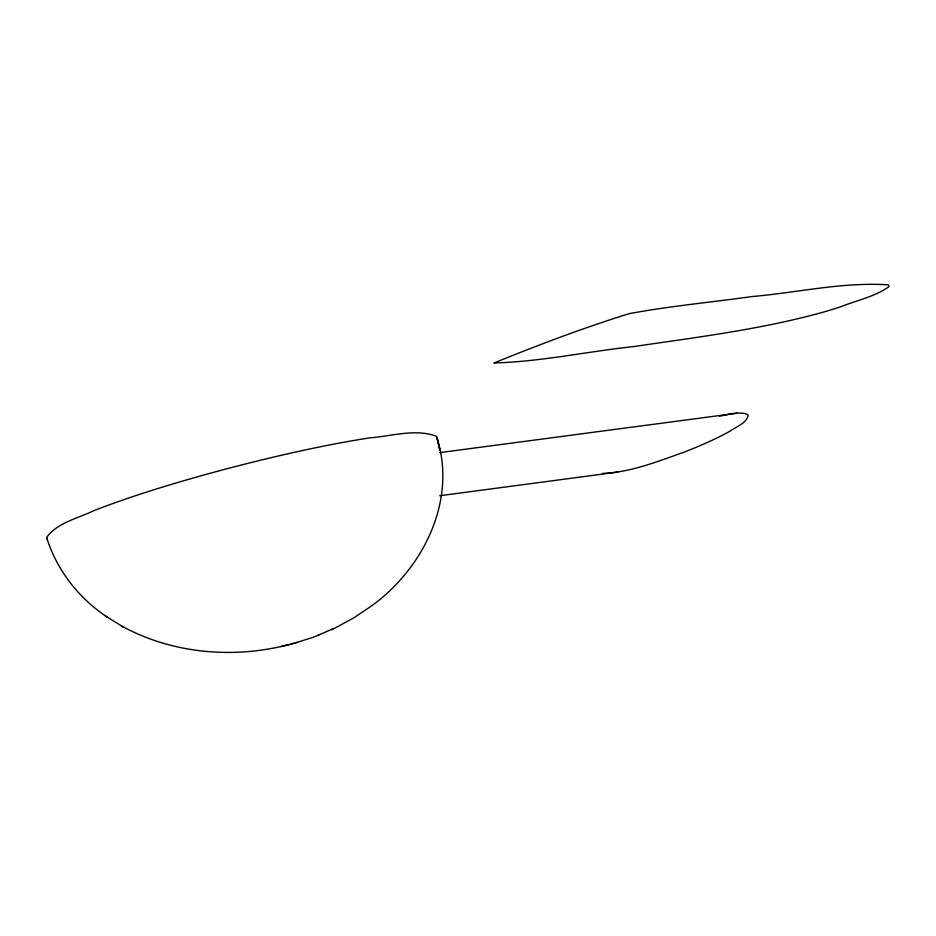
<?xml version="1.0" encoding="UTF-8"?>
<svg xmlns="http://www.w3.org/2000/svg" width="936" height="936" viewBox="0 0 936 936"><rect width="100%" height="100%" fill="white"/><g stroke="black" fill="none" stroke-linecap="round" stroke-linejoin="round"><path stroke-width="1.4" d="M295.53 642.868L313.537 637.182L335.579 627.775L354.381 617.503L371.744 605.767C423.446 568.444 457.716 499.508 436.422 436.281C415.397 428.325 391.517 436.27 369.779 437.849C321.106 445.513 273.055 456.651 225.412 469.135C181.21 481.01 137.194 493.939 94.454 510.389C78.472 518.275 57.821 522.288 46.8 537.17L47.467 539.37M331.531 629.589L332.97 628.98M317.784 635.521L318.731 635.111M292.781 643.605L293.647 643.36M290.991 644.085L297.297 642.365M288.241 644.799L291.903 643.851M289.177 644.565C233.427 659.108 171.744 653.773 121.06 625.669M280.976 646.542L287.364 645.009M719.468 416.146C728.512 414.765 738.504 410.998 747.431 414.461L748.145 415.479C746.226 423.587 736.105 426.676 729.986 431.18C715.092 439.44 699.403 446.168 683.537 452.357C657.318 461.577 630.607 472.387 602.538 473.417M439.78 452.626L736.936 413.232M439.721 495.752L617.807 472.072M46.87 538.34C57.248 570.679 79.174 598.783 107.581 617.28M105.3 615.9L123.178 626.956M437.089 438.493L439.932 450.438L437.018 437.323M494.103 362.946C539.674 361.869 588.089 351.363 634.374 346.484C697.753 337.135 761.693 329.308 823.54 312.074A44.296 4.247 -17.1 0 0 840.902 306.704C856.943 300.304 874.914 296.7 889.06 286.58L888.439 284.872C842.973 281.771 797.238 292.687 751.924 296.56C710.974 302.328 669.685 306.072 629.027 313.7C583.385 327.928 538.329 344.951 494.103 362.946"/></g></svg>
